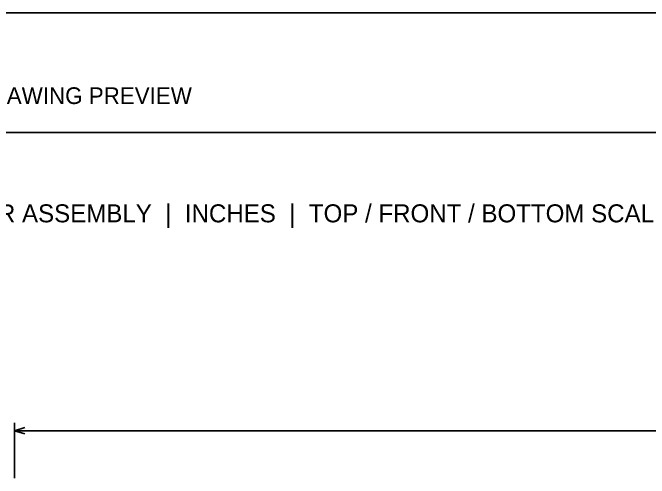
# Model space of a CAD drawing. Header units: inches. Extents: x 2 to 134, y 2 to 86.
# Drawn here: x 20.7 to 48.2, y 66 to 86.11 of the extents above; entities that cross this region are included whole.
import ezdxf

# ---------------------------------------------------------------- set-up
doc = ezdxf.new("R2010")
doc.units = ezdxf.units.IN
doc.header["$MEASUREMENT"] = 0

msp = doc.modelspace()

# ---------------------------------------------------------------- linework, layer by layer
at = {"layer": 'ANNOTATION'}
for p, q in [((20.787, 66), (20.787, 68.389)), ((20.787, 68.056), (21.231, 68.194)), ((20.787, 68.056), (89.213, 68.056)), ((21.231, 67.917), (20.787, 68.056))]:
    msp.add_line(p, q, dxfattribs=at)
at = {"layer": 'OUTLINE'}
for p, q in [((1.889, 86.111), (134.111, 86.111)), ((1.889, 80.944), (134.111, 80.944))]:
    msp.add_line(p, q, dxfattribs=at)

# ---------------------------------------------------------------- texts
at = {"layer": 'ANNOTATION'}
for s, height, p in [('ML HANGER ASSEMBLY  |  PART DRAWING PREVIEW', 0.72222, (3.667, 82.167)), ('body-0290  |  QTY 1 IN ML HANGER ASSEMBLY  |  INCHES  |  TOP / FRONT / BOTTOM SCALE 1:4', 0.77778, (3.667, 77.056))]:
    msp.add_text(s, height=height, dxfattribs=at).set_placement(p)

doc.saveas('drawing.dxf')
